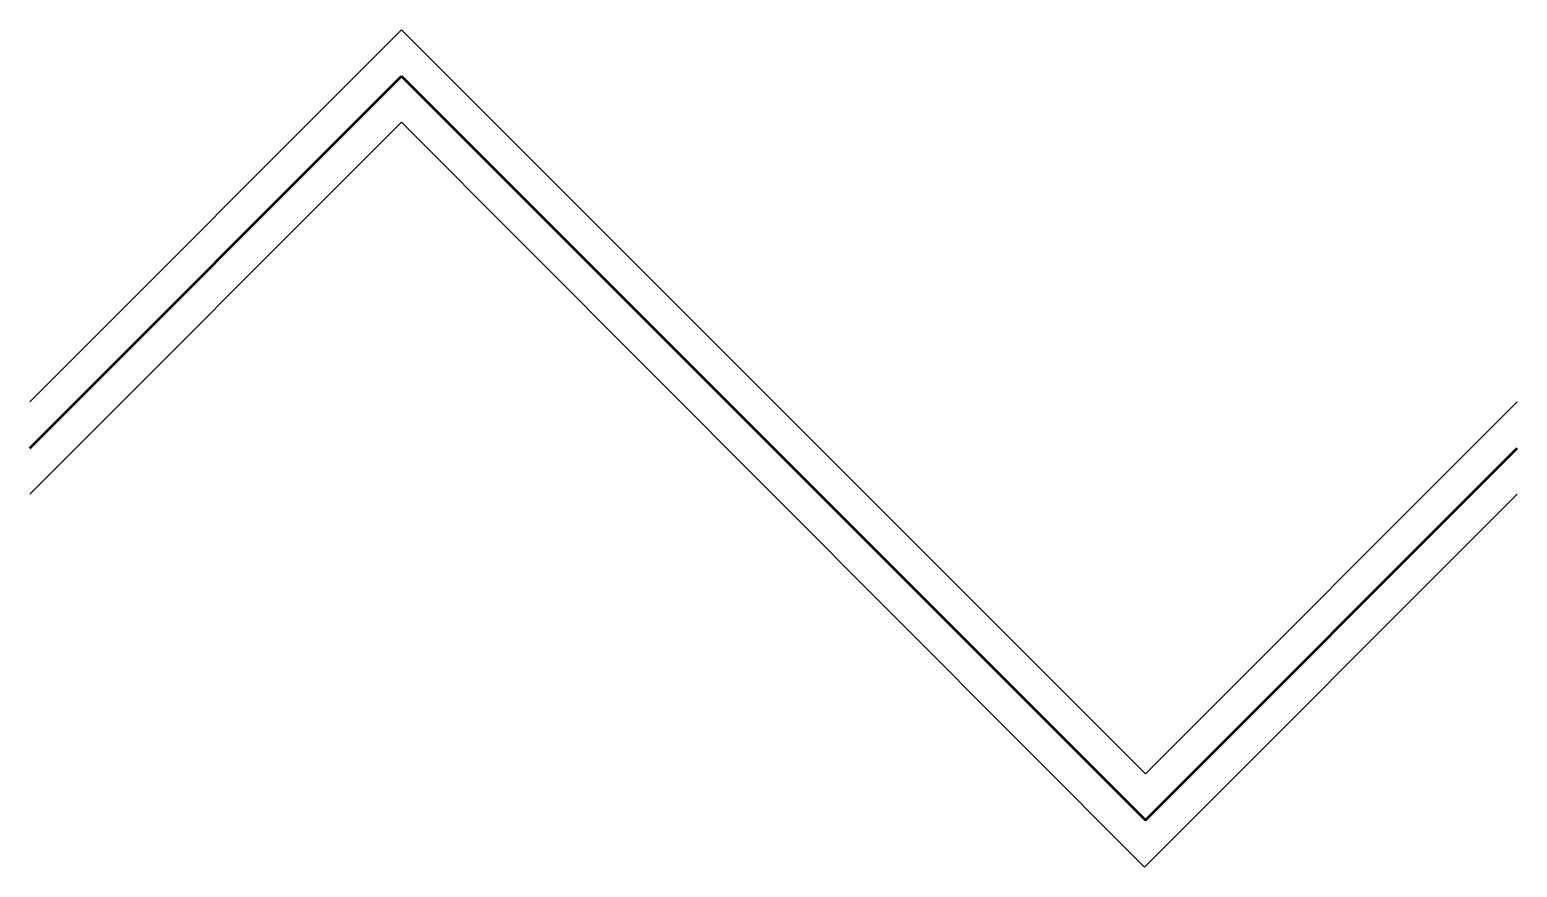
# Model space of a CAD drawing. Extents: x -4 to 4, y -2.25 to 2.25.
import ezdxf

# ---------------------------------------------------------------- set-up
doc = ezdxf.new("R2010")
doc.units = 0
doc.header["$MEASUREMENT"] = 0
doc.layers.add('free', color=7, linetype='Continuous')

# ---------------------------------------------------------------- blocks, each defined once
blk = doc.blocks.new('block 9')
at = {"layer": 'free', "color": 30, "lineweight": 53, "true_color": 0xfe8831}
blk.add_lwpolyline([(-2, 2), (2, -2)], dxfattribs=at)
blk = doc.blocks.new('block 10')
at = {"layer": 'free', "color": 30, "lineweight": 53, "true_color": 0xfe8831}
blk.add_lwpolyline([(2, -2), (4, 0)], dxfattribs=at)
blk = doc.blocks.new('block 11')
at = {"layer": 'free', "color": 30, "lineweight": 53, "true_color": 0xfe8831}
blk.add_lwpolyline([(-4, 0), (-2, 2)], dxfattribs=at)
blk = doc.blocks.new('block 8')
at = {"layer": 'free'}
for name in ['block 11', 'block 9', 'block 10']:
    blk.add_blockref(name, (0, 0), dxfattribs=at)

msp = doc.modelspace()

# ---------------------------------------------------------------- linework, layer by layer
at = {"layer": 'free', "color": 30, "lineweight": 18, "true_color": 0xfe8831}
for points in [[(-4, 0.25), (-2, 2.25), (2, -1.75), (4, 0.25)], [(-4, 0), (-2, 2), (2, -2), (4, 0)], [(4, -0.2469), (1.996, -2.2531), (-2.0004, 1.7531), (-4, -0.2465)]]:
    msp.add_lwpolyline(points, dxfattribs=at)
at = {"layer": 'free', "color": 30, "lineweight": 9, "true_color": 0xfe8831}
msp.add_lwpolyline([(-4, 1), (-4, 1)], dxfattribs=at)

# ---------------------------------------------------------------- block references
at = {"layer": 'free'}
msp.add_blockref('block 8', (0, 0), dxfattribs=at)

doc.saveas('drawing.dxf')
